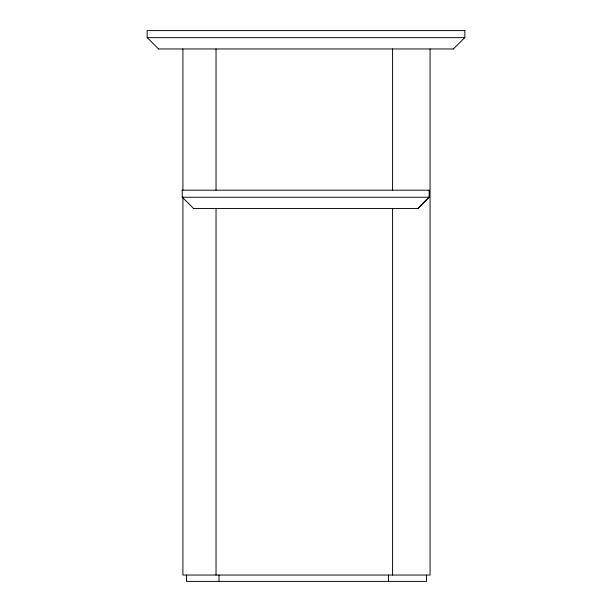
<?xml version="1.0" encoding="UTF-8"?>
<svg xmlns="http://www.w3.org/2000/svg" width="612" height="612" viewBox="0 0 612 612"><rect width="100%" height="100%" fill="white"/><g stroke="black" fill="none" stroke-linecap="round" stroke-linejoin="round"><path stroke-width="0.92" d="M453.431 48.96L464.73 37.661M417.721 208.554L429.02 197.255L417.774 208.554M158.416 48.96L453.584 48.96M182.101 190.194L429.242 190.194M182.101 197.255L429.242 197.255M193.4 208.554L417.942 208.554M147.27 37.661L158.569 48.96M193.606 208.554L182.261 197.255L182.208 190.194M430.06 48.96L430.06 575.043L182.904 575.043L182.904 196.949M429.165 190.194L429.127 197.255M426.526 575.043L426.526 581.4L186.438 581.4L186.438 575.043M392.575 48.96L392.575 190.271M392.575 208.409L392.575 575.043M388.482 575.043L388.482 581.4M219.004 575.043L219.004 581.4M216.036 48.96L216.036 190.271M216.036 208.409L216.036 575.043M182.904 48.96L182.904 190.271M464.875 30.6L147.125 30.6L147.171 37.661L464.875 37.661L464.829 30.6"/></g></svg>
